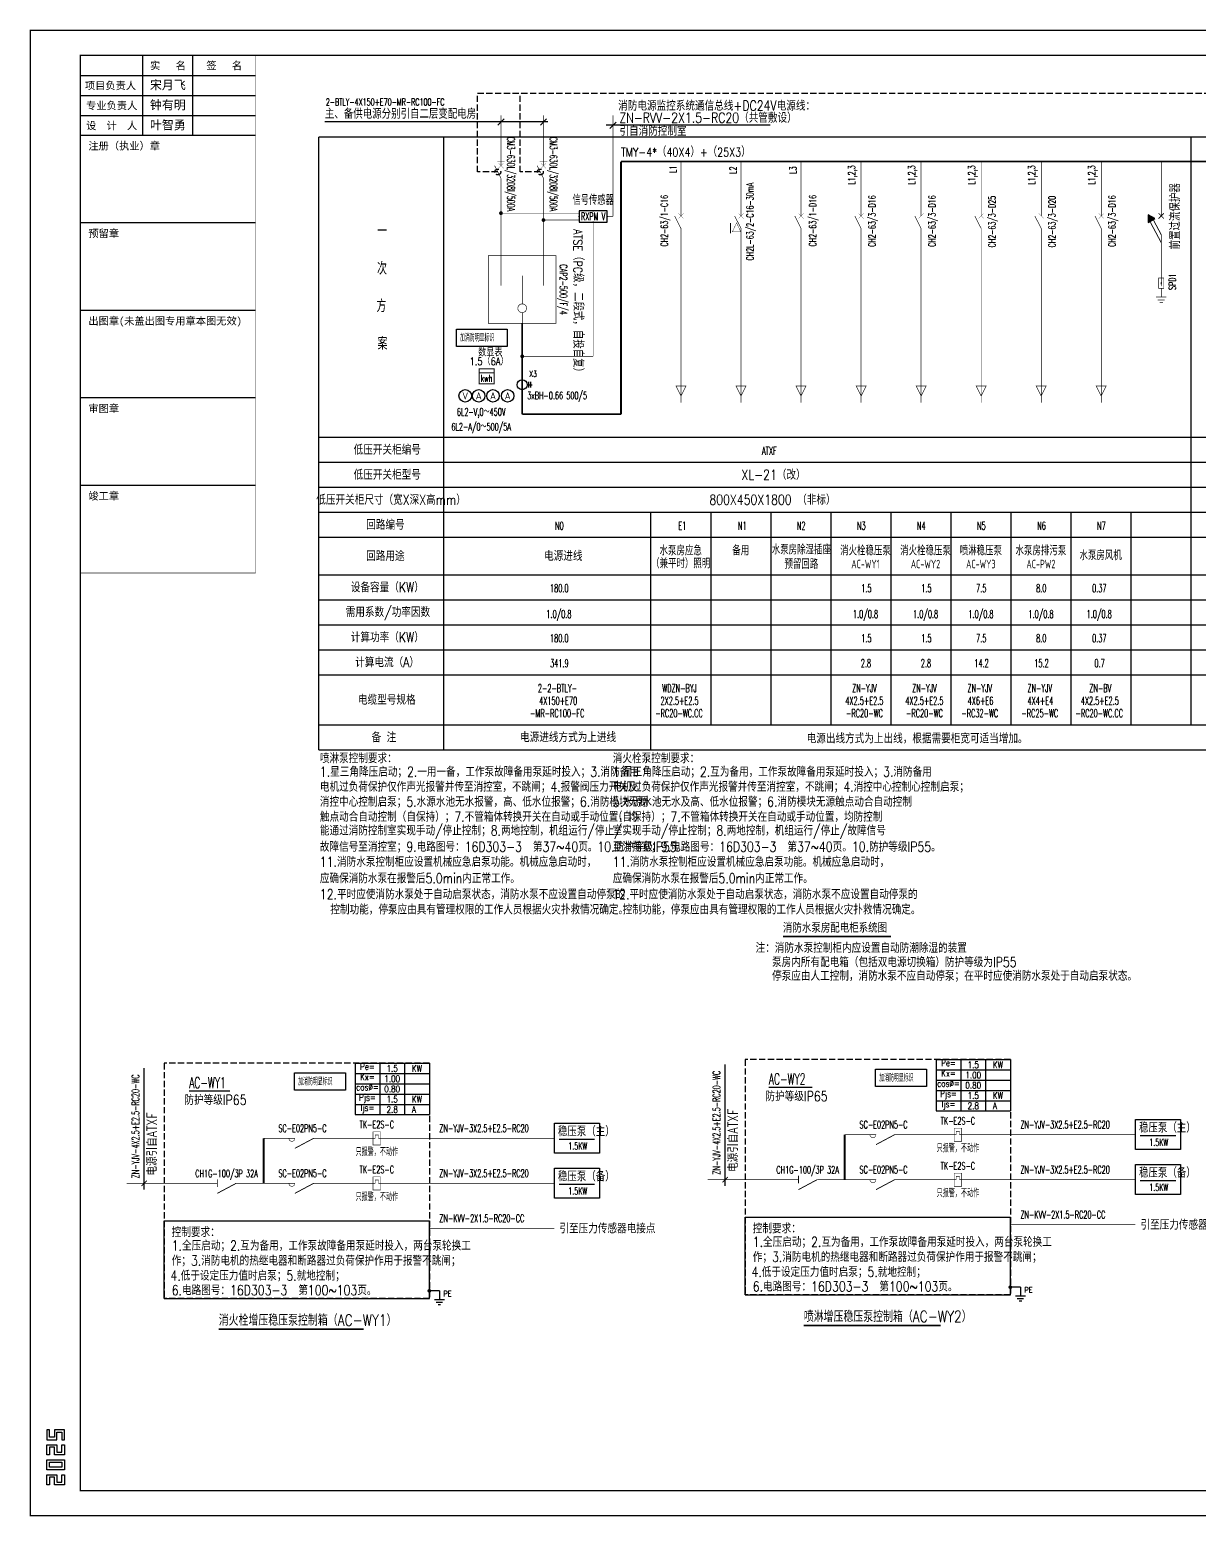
# Model space of a CAD drawing. Extents: x -1396510 to 1250330, y -1892470 to 1623980.
# Drawn here: x -555965 to -509211, y -1336955 to -1277505 of the extents above; entities that cross this region are included whole.
import ezdxf
from ezdxf.enums import TextEntityAlignment as Align

# ---------------------------------------------------------------- set-up
doc = ezdxf.new("R2010")
doc.units = 0
doc.header["$LTSCALE"] = 1000
doc.header["$MEASUREMENT"] = 0
doc.linetypes.add('CONTINOUS', pattern=[0])
doc.linetypes.add('DASH', pattern=[0.35, 0.25, -0.1])
doc.layers.get('Defpoints').update_dxf_attribs({"color": 210})
for name, color, linetype in [('0-cxFrame', 155, 'Continuous'), ('DIM1', 3, 'Continuous'), ('qianming', 155, 'Continuous'), ('TEL_SYMB', 3, 'Continuous'), ('TEL_TEXT', 7, 'Continuous'), ('电气', 7, 'Continuous'), ('电气系统图', 7, 'Continuous'), ('系统标准字体', 2, 'Continuous')]:
    doc.layers.add(name, color=color, linetype=linetype)
doc.layers.add('0-cxText', color=131, linetype='Continuous', lineweight=25)
doc.styles.add('-黑体', font='simhei.ttf', dxfattribs={"width": 0.8})
doc.styles.add('_TCH_LABEL', font='COMPLEX', dxfattribs={"bigfont": 'GBCBIG'})
doc.styles.add('_TEL_DIM', font='SIMPLEX', dxfattribs={"width": 0.8, "height": 3.5, "bigfont": 'HZTXT'})
doc.styles.add('cx_biaoti', font='')
doc.styles.add('cx_tuming', font='simhei.ttf')
doc.styles.add('cx_tuqian1', font='')
doc.styles.add('ROMANS', font='romans.shx')
doc.styles.add('SYS', font='txt', dxfattribs={"width": 0.7})
doc.styles.add('TS', font='tssdeng.shx', dxfattribs={"width": 0.9, "bigfont": 'tssdchn.shx'})
doc.styles.add('图框宋体', font='', dxfattribs={"width": 0.75})
doc.styles.add('系统-280', font='romanc.shx', dxfattribs={"width": 0.8, "height": 280, "bigfont": 'GBHZFS.shx'})
doc.styles.add('黑体', font='simhei.ttf', dxfattribs={"height": 12})
doc.styles.get('cx_biaoti').set_extended_font_data('SimSun')
doc.styles.get('cx_tuqian1').set_extended_font_data('SimSun')
doc.styles.get('图框宋体').set_extended_font_data('SimSun')

# ---------------------------------------------------------------- blocks, each defined once
blk = doc.blocks.new('A$C5A8929A8')
at = {"layer": '电气系统图', "color": 3, "const_width": 35}
for points in [[(0, 300), (650, 300)], [(1000, 450), (1000, 150), (400, 150), (400, 450), (1000, 450)], [(1000, 300), (1500, 300)], [(1500, 0), (1500, 600)], [(1664, 100), (1664, 500)], [(1828, 200), (1828, 400)]]:
    blk.add_lwpolyline(points, dxfattribs=at)
at = {"layer": '电气系统图', "color": 3}
for points in [[(650, 344), (650, 256), (913, 300), (650, 256)], [(650, 256), (913, 300), (650, 344), (650, 256)]]:
    blk.add_solid(points, dxfattribs=at)
blk = doc.blocks.new('A$C04AF44BA')
at = {"layer": '电气系统图'}
h = blk.add_hatch(color=256, dxfattribs=at)
h.dxf.hatch_style = 1
h.paths.add_polyline_path([(-44, -518), (256, -518), (106, -258)])
at = {"layer": '电气系统图', "const_width": 35}
for points in [[(-106, -106), (106, 106)], [(-106, 106), (106, -106)], [(750, 0), (144, -323)], [(1069, 0), (219, -453)]]:
    blk.add_lwpolyline(points, dxfattribs=at)
at = {"layer": '电气系统图'}
blk.add_lwpolyline([(-44, -518), (256, -518), (106, -258)], close=True, dxfattribs=at)
blk = doc.blocks.new('1107AA')
at = {"color": 3, "linetype": 'CONTINOUS'}
for points, const_width in [([(0, 0), (0, -3.75)], 0.3), ([(0, -10), (-3.16, -3.75)], 0.3), ([(1.25, -2.5), (-1.25, -5)], 0.1), ([(-1.25, -2.5), (1.25, -5)], 0.1), ([(0, -12.5), (0, -10)], 0.3)]:
    blk.add_lwpolyline(points, dxfattribs=dict(at, const_width=const_width))
at = {"color": 1, "linetype": 'CONTINOUS', "style": 'ROMANS', "width": 0.7, "flags": 8}
blk.add_attdef('QF10', (3.75, -7.5), '', height=2.5, dxfattribs=at)
blk = doc.blocks.new('0208D')
at = {"color": 3, "linetype": 'Continuous', "const_width": 0.3}
blk.add_lwpolyline([(0, -7.5), (0, 0)], dxfattribs=at)
blk.add_lwpolyline([(0, -7.5), (2.5, -2.5), (-2.5, -2.5)], close=True, dxfattribs=at)
blk = doc.blocks.new('A$C5D577B06')
at = {"layer": '电气系统图', "color": 3}
for p, q in [((1125, 450), (0, 450)), ((0, 450), (0, 0)), ((0, 0), (1125, 0)), ((1125, 0), (1125, 450))]:
    blk.add_line(p, q, dxfattribs=at)
for p in [(0, 225), (562, 450), (562, 0), (1125, 225)]:
    blk.add_point(p, dxfattribs=at)
at = {"layer": '电气系统图', "color": 3, "style": '_TEL_DIM'}
blk.add_attdef('RCD', text='', height=300, dxfattribs=at).set_placement((562, 225), align=Align.MIDDLE_CENTER)
at = {"layer": '电气系统图', "color": 3, "style": '_TEL_DIM', "flags": 1}
blk.add_attdef('A', text='', height=0.015, dxfattribs=at).set_placement((562, 0), align=Align.MIDDLE_CENTER)
blk = doc.blocks.new('S-370')
at = {"color": 3, "linetype": 'Continuous'}
blk.add_line((2.5, -6.25), (5, -6.25), dxfattribs=at)
at = {"color": 3, "linetype": 'Continuous', "const_width": 0.3}
blk.add_lwpolyline([(0, 0), (0, -12.5)], dxfattribs=at)
at = {"color": 3, "linetype": 'Continuous'}
blk.add_circle((0, -6.25), 2.5, dxfattribs=at)
at = {"layer": 'DIM1', "color": 4, "linetype": 'Continuous', "style": 'SYS', "width": 0.7, "flags": 1}
for tag in ['XYVALUE', 'VALUE']:
    blk.add_attdef(tag, text='', height=0.02, dxfattribs=at).set_placement((1.25, 3), align=Align.MIDDLE)
blk = doc.blocks.new('A$C332171F1')
at = {"layer": '电气系统图', "color": 3, "const_width": 35}
blk.add_lwpolyline([(17, 767), (767, 767), (767, 17), (17, 17)], close=True, dxfattribs=at)
blk.add_lwpolyline([(17, 567), (767, 567)], dxfattribs=at)
at = {"layer": '电气系统图', "color": 3, "style": '_TEL_DIM', "width": 0.6}
blk.add_text('kwh', height=350, dxfattribs=at).set_placement((392, 117), align=Align.CENTER)
blk = doc.blocks.new('$equip$00001169')
blk.add_circle((0, 0), 0.5)
at = {"style": '_TCH_LABEL', "flags": 8}
blk.add_attdef('$TEXT$', text='', height=0.36, dxfattribs=at).set_placement((0, 0), align=Align.MIDDLE_CENTER)
at = {"style": '_TCH_LABEL', "flags": 9}
blk.add_attdef('A', (0, 0), '', height=0.00002, dxfattribs=at)
blk = doc.blocks.new('A$C6D655153')
at = {"layer": '电气系统图'}
h = blk.add_hatch(color=3, dxfattribs=at)
edge = h.paths.add_edge_path()
edge.add_arc((50, 550), 50, 0, 360)
at = {"layer": '电气系统图', "color": 3}
for p, q in [((450, 550), (50, 550)), ((250, 200), (650, 200)), ((325, 100), (575, 100)), ((400, 0), (500, 0))]:
    blk.add_line(p, q, dxfattribs=at)
blk.add_lwpolyline([(450, 550), (450, 200)], dxfattribs=at)
blk.add_circle((50, 550), 50, dxfattribs=at)
at = {"layer": '电气系统图', "color": 3, "style": '_TEL_DIM', "width": 0.7}
blk.add_attdef('PE', text='', height=220, dxfattribs=at).set_placement((707, 441), align=Align.MIDDLE_CENTER)
blk = doc.blocks.new('*T291')
at = {"layer": '电气系统图', "color": 0, "linetype": 'ByBlock', "lineweight": -2, "transparency": 16777216}
for p, q in [((0, 0), (2970, 0)), ((0, 0), (0, -2053)), ((990, 0), (990, -2053)), ((1980, 0), (1980, -2053)), ((2970, 0), (2970, -2053)), ((0, -411), (2970, -411)), ((0, -821), (2970, -821)), ((0, -1232), (2970, -1232)), ((0, -1643), (2970, -1643)), ((0, -2053), (2970, -2053))]:
    blk.add_line(p, q, dxfattribs=at)
at = {"layer": '电气系统图', "color": 0, "linetype": 'DASH', "transparency": 16777216, "width": 990, "rotation": 0, "style": '_TEL_DIM'}
for s, insert, char_height, attachment_point in [('Pe=', (495, 0), 264, 2), ('Kx=', (495, -411), 264, 2), ('1.00', (1485, -616), 264, 5), ('1.5', (1485, -205), 264, 5), ('  KW', (1980, -205), 264, 4), ('cos%%C=', (495, -821), 264, 2), ('0.80', (1485, -1027), 264, 5), ('Pjs=', (495, -1232), 264, 2), ('{\\H0.8571x;Ijs=} ', (495, -1643), 308, 2), ('2.8', (1485, -1848), 264, 5), ('1.5', (1485, -1437), 264, 5), ('  A', (1980, -1848), 264, 4), ('  KW', (1980, -1437), 264, 4)]:
    blk.add_mtext(s, dxfattribs=dict(at, insert=insert, char_height=char_height, attachment_point=attachment_point))
blk = doc.blocks.new('*T502')
at = {"layer": '电气系统图', "color": 0, "linetype": 'ByBlock', "lineweight": -2, "transparency": 16777216}
for p, q in [((0, 0), (2970, 0)), ((0, 0), (0, -2053)), ((990, 0), (990, -2053)), ((1980, 0), (1980, -2053)), ((2970, 0), (2970, -2053)), ((0, -411), (2970, -411)), ((0, -821), (2970, -821)), ((0, -1232), (2970, -1232)), ((0, -1643), (2970, -1643)), ((0, -2053), (2970, -2053))]:
    blk.add_line(p, q, dxfattribs=at)
at = {"layer": '电气系统图', "color": 0, "linetype": 'DASH', "transparency": 16777216, "width": 990, "rotation": 0, "style": '_TEL_DIM'}
for s, insert, char_height, attachment_point in [('Pe=', (495, 0), 264, 2), ('Kx=', (495, -411), 264, 2), ('1.00', (1485, -616), 264, 5), ('1.5', (1485, -205), 264, 5), ('  KW', (1980, -205), 264, 4), ('cos%%C=', (495, -821), 264, 2), ('0.80', (1485, -1027), 264, 5), ('Pjs=', (495, -1232), 264, 2), ('{\\H0.8571x;Ijs=} ', (495, -1643), 308, 2), ('2.8', (1485, -1848), 264, 5), ('1.5', (1485, -1437), 264, 5), ('  A', (1980, -1848), 264, 4), ('  KW', (1980, -1437), 264, 4)]:
    blk.add_mtext(s, dxfattribs=dict(at, insert=insert, char_height=char_height, attachment_point=attachment_point))
blk = doc.blocks.new('zjcx_lan_xinxi(Dragon)')
for p, q in [((7000, -3200), (0, -3200)), ((7000, -6700), (0, -6700)), ((7000, -10200), (0, -10200)), ((7000, -13700), (0, -13700)), ((7000, -17200), (0, -17200))]:
    blk.add_line(p, q)
at = {"const_width": 25}
blk.add_lwpolyline([(0, -20700), (7000, -20700), (7000, 0), (0, 0)], close=True, dxfattribs=at)
for points in [[(2500, -3200), (2500, 0)], [(4500, -3200), (4500, 0)], [(0, -800), (7000, -800)], [(0, -1600), (7000, -1600)], [(0, -2400), (7000, -2400)]]:
    blk.add_lwpolyline(points)
for points in [[(7000, -3200), (7000, 0)], [(0, -3200), (7000, -3200)], [(0, -20700), (7000, -20700), (7000, -3200)], [(0, -20700), (7000, -20700)]]:
    blk.add_lwpolyline(points, dxfattribs=at)
at = {"style": '图框宋体'}
for s, p in [('实   名', (3500, -400)), ('签   名', (5750, -400)), ('项目负责人', (1204, -1200)), ('专业负责人', (1250, -2000)), ('设  计  人', (1250, -2800))]:
    blk.add_text(s, height=300, dxfattribs=at).set_placement(p, align=Align.MIDDLE)
for s, p in [('注册（执业）章', (318, -3771)), ('预留章', (318, -7271)), ('出图章(未盖出图专用章本图无效)', (318, -10771)), ('审图章', (318, -14271)), ('竣工章', (318, -17771))]:
    blk.add_text(s, height=300, dxfattribs=at).set_placement(p)
blk = doc.blocks.new('T-信息(Dragon)')
at = {"layer": '0-cxFrame'}
blk.add_blockref('zjcx_lan_xinxi(Dragon)', (0, 0), dxfattribs=at)
at = {"layer": 'qianming', "color": 3, "style": 'cx_biaoti'}
for s, p in [('宋月飞', (3497, -1185)), ('钟有明', (3497, -1985)), ('叶智勇', (3497, -2785))]:
    blk.add_text(s, height=350, dxfattribs=at).set_placement(p, align=Align.MIDDLE_CENTER)
blk = doc.blocks.new('TK22.A1+1 L(Dragon)')
at = {"layer": '0-cxFrame', "color": 7, "const_width": 0.5}
blk.add_lwpolyline([(0, 0), (-1051, 0), (-1051, 594), (0, 594)], close=True, dxfattribs=at)
at = {"layer": '0-cxFrame', "const_width": 0.5}
blk.add_lwpolyline([(-80, 10), (-1031, 10), (-1031, 584), (-80, 584)], close=True, dxfattribs=at)
at = {"layer": 'Defpoints', "color": 2}
for points in [[(-1043.37, 34.37), (-1044.37, 34.37), (-1044.37, 30.37), (-1040.37, 30.37), (-1040.37, 33.37), (-1038.37, 33.37), (-1038.37, 30.37), (-1037.37, 30.37), (-1037.37, 34.37), (-1041.37, 34.37), (-1041.37, 31.37), (-1043.37, 31.37), (-1043.37, 34.37)], [(-1043.37, 24.37), (-1044.37, 24.37), (-1044.37, 28.37), (-1040.37, 28.37), (-1040.37, 25.37), (-1038.37, 25.37), (-1038.37, 28.37), (-1037.37, 28.37), (-1037.37, 24.37), (-1041.37, 24.37), (-1041.37, 27.37), (-1043.37, 27.37), (-1043.37, 24.37)], [(-1043.37, 12.37), (-1044.37, 12.37), (-1044.37, 16.37), (-1040.37, 16.37), (-1040.37, 13.37), (-1038.37, 13.37), (-1038.37, 16.37), (-1037.37, 16.37), (-1037.37, 12.37), (-1041.37, 12.37), (-1041.37, 15.37), (-1043.37, 15.37), (-1043.37, 12.37)]]:
    blk.add_lwpolyline(points, dxfattribs=at)
for points in [[(-1044.37, 18.37), (-1044.37, 22.37), (-1037.37, 22.37), (-1037.37, 18.37)], [(-1043.37, 19.37), (-1043.37, 21.37), (-1038.37, 21.37), (-1038.37, 19.37)]]:
    blk.add_lwpolyline(points, close=True, dxfattribs=at)
at = {"layer": '0-cxFrame', "xscale": 0.01, "yscale": 0.01, "zscale": 0.01}
blk.add_blockref('T-信息(Dragon)', (-1031, 584), dxfattribs=at)
at = {"style": '黑体', "flags": 4}
blk.add_attdef('图幅', text='', height=3.3, dxfattribs=at).set_placement((-40, 3), align=Align.RIGHT)
at = {"layer": '0-cxText', "flags": 4}
for tag, height, style, p in [('建设单位', 3.5, 'cx_tuming', (-45, 240)), ('项目名称', 3.5, 'cx_tuming', (-45, 210)), ('子项名称', 3.5, 'cx_tuming', (-45, 180)), ('工程编号', 3.3, 'cx_tuqian1', (-35, 165)), ('图名1', 3.5, 'cx_tuming', (-45, 87)), ('图名2', 3.5, 'cx_tuming', (-45, 79)), ('图名3', 3.5, 'cx_tuming', (-45, 71)), ('出图日期', 3.3, 'cx_tuqian1', (-39, 60)), ('专业', 3.3, 'cx_tuqian1', (-55, 52)), ('图号', 3.3, 'cx_tuqian1', (-55, 44)), ('版次', 3.3, 'cx_tuqian1', (-20, 44))]:
    blk.add_attdef(tag, text='', height=height, dxfattribs=dict(at, style=style)).set_placement(p, align=Align.MIDDLE)
at = {"layer": 'Defpoints', "color": 6, "flags": 4}
for tag, height, style, p in [('tufu', 3.3, '黑体', (-12, 12)), ('dwfname', 4, 'cx_tuqian1', (-80, 3))]:
    blk.add_attdef(tag, text='', height=height, dxfattribs=dict(at, style=style)).set_placement(p, align=Align.RIGHT)

msp = doc.modelspace()

# ---------------------------------------------------------------- linework, layer by layer
msp.add_lwpolyline([(-538909.1, -1289473.9), (-536872.5, -1289473.9), (-536872.5, -1290171.8), (-538909.1, -1290171.8)], close=True)
at = {"elevation": 583.6}
for points in [[(-522148.5, -1319073.8), (-520111.9, -1319073.8), (-520111.9, -1319771.8), (-522148.5, -1319771.8)], [(-545377.6, -1319221), (-543341.1, -1319221), (-543341.1, -1319919), (-545377.6, -1319919)]]:
    msp.add_lwpolyline(points, close=True, dxfattribs=at)
at = {"layer": 'TEL_SYMB'}
for points, const_width in [([(-525854.4, -1313772.4), (-521538.6, -1313772.4)], 70), ([(-526422.6, -1319797.8), (-524677.3, -1319797.8)], 52.5), ([(-549594, -1319945), (-547964.3, -1319945)], 52.5), ([(-525020.6, -1329327.2), (-519545.9, -1329327.2)], 70), ([(-548409.2, -1329474.4), (-542615.6, -1329474.4)], 70)]:
    msp.add_lwpolyline(points, dxfattribs=dict(at, const_width=const_width))
at = {"layer": 'TEL_TEXT', "linetype": 'DASH'}
for p, q in [((-538064.4, -1280036.2), (-472998.1, -1280036.2)), ((-538064.4, -1283194), (-538064.4, -1280036.2)), ((-536364.4, -1283194), (-536364.4, -1280036.2)), ((-537254.4, -1283194), (-538064.4, -1283194)), ((-535554.4, -1283194), (-536364.4, -1283194))]:
    msp.add_line(p, q, dxfattribs=at)
at = {"layer": 'TEL_TEXT'}
for points in [[(-534990, -1321240), (-533190, -1321240), (-533190, -1322440), (-534990, -1322440)], [(-511760.8, -1321092.8), (-509960.8, -1321092.8), (-509960.8, -1322292.8), (-511760.8, -1322292.8)], [(-534990, -1323040), (-533190, -1323040), (-533190, -1324240), (-534990, -1324240)], [(-511760.8, -1322892.8), (-509960.8, -1322892.8), (-509960.8, -1324092.8), (-511760.8, -1324092.8)]]:
    msp.add_lwpolyline(points, close=True, dxfattribs=at)
at = {"layer": 'TEL_TEXT', "linetype": 'DASH'}
for centre in [(-537254.4, -1283194), (-535554.4, -1283194)]:
    msp.add_circle(centre, 117.7, dxfattribs=at)
at = {"layer": '电气', "linetype": 'ByBlock', "const_width": 75}
for points in [[(-537165.5, -1284840, 1), (-537090.5, -1284840, 1)], [(-535465.5, -1285118.1, 1), (-535390.5, -1285118.1, 1)], [(-536315.5, -1290566.4, 1), (-536240.5, -1290566.4, 1)]]:
    msp.add_lwpolyline(points, format="xyb", close=True, dxfattribs=at)
at = {"layer": '电气系统图', "color": 3}
for p, q in [((-537004.3, -1281071.1), (-537251.7, -1281318.6)), ((-535304.3, -1281071.1), (-535551.7, -1281318.6)), ((-535256.3, -1281194.8), (-544162.1, -1281194.8)), ((-526365.4, -1281326.3), (-532916.4, -1281326.3)), ((-532525.1, -1281202.5), (-532772.6, -1281450)), ((-463630.1, -1281800), (-544411.6, -1281800)), ((-544411.5, -1306300), (-544411.6, -1281800)), ((-539411.5, -1306300), (-539411.6, -1281800)), ((-509530, -1305300.1), (-509530.1, -1281800)), ((-536014.2, -1291811.3), (-536014.2, -1291592.6)), ((-535934.2, -1291811.3), (-535934.2, -1291592.6)), ((-544411.6, -1293800), (-463630, -1293800)), ((-544411.6, -1294800), (-463630, -1294800)), ((-544411.6, -1295800), (-463630, -1295800)), ((-544411.6, -1296800), (-463630, -1296800)), ((-531130, -1306300), (-531130, -1296800)), ((-528730, -1305300.1), (-528730, -1296800.1)), ((-526330, -1305300.1), (-526330, -1296800.1)), ((-523930, -1305300.1), (-523930, -1296800.1)), ((-521530, -1305300.1), (-521530, -1296800.1)), ((-519130, -1305300.1), (-519130, -1296800.1)), ((-516730, -1305300.1), (-516730, -1296800.1)), ((-514330, -1305300), (-514330, -1296800)), ((-511930, -1305300), (-511930, -1296800)), ((-544411.6, -1297800), (-463630, -1297800)), ((-544411.6, -1299300), (-509530, -1299300)), ((-509530, -1299300.1), (-499530, -1299300.1)), ((-544411.6, -1300300), (-509530, -1300300)), ((-509530, -1300300.1), (-499530, -1300300.1)), ((-544411.6, -1301300), (-509530, -1301300)), ((-509530, -1301300.1), (-499530, -1301300.1)), ((-544411.6, -1302300), (-509530, -1302300)), ((-509530, -1302300.1), (-499530, -1302300.1)), ((-544411.6, -1303300), (-509530, -1303300)), ((-509530, -1303300.1), (-499530, -1303300.1)), ((-544411.6, -1305300), (-463630, -1305300)), ((-544411.6, -1306300), (-463630, -1306300))]:
    msp.add_line(p, q, dxfattribs=at)
at = {"layer": '电气系统图'}
for p, q in [((-551390, -1323890), (-551390, -1319039)), ((-528160.8, -1323742.8), (-528160.8, -1318891.8)), ((-534798.3, -1321870), (-533381.7, -1321870)), ((-511569.1, -1321722.8), (-510152.5, -1321722.8)), ((-534798.3, -1323670), (-533381.7, -1323670)), ((-511569.1, -1323522.8), (-510152.5, -1323522.8))]:
    msp.add_line(p, q, dxfattribs=at)
at = {"layer": '电气系统图', "color": 1, "linetype": 'DASH'}
for p, q in [((-539990, -1318840), (-550590, -1318840)), ((-550590, -1318840), (-550590, -1328240)), ((-539990, -1318840), (-539990, -1328240)), ((-516760.8, -1318692.8), (-527360.8, -1318692.8)), ((-527360.8, -1318692.8), (-527360.8, -1328092.8)), ((-516760.8, -1318692.8), (-516760.8, -1328092.8)), ((-516760.8, -1328092.8), (-527360.8, -1328092.8)), ((-539990, -1328240), (-550590, -1328240))]:
    msp.add_line(p, q, dxfattribs=at)
at = {"layer": '电气系统图', "color": 6}
for p, q in [((-527360.8, -1324995.4), (-516760.8, -1324995.4)), ((-527360.8, -1328092.8), (-527360.8, -1324995.4)), ((-516760.8, -1328092.8), (-516760.8, -1324995.4)), ((-550590, -1325142.6), (-539990, -1325142.6)), ((-550590, -1328240), (-550590, -1325142.6)), ((-539990, -1328240), (-539990, -1325142.6)), ((-527360.8, -1328092.8), (-516760.8, -1328092.8)), ((-550590, -1328240), (-539990, -1328240))]:
    msp.add_line(p, q, dxfattribs=at)
at = {"layer": '电气系统图', "color": 3}
for points, const_width in [([(-537128, -1280935.1), (-537128, -1282894)], 24), ([(-535428, -1280935.1), (-535428, -1282894)], 24), ([(-537278, -1282760.6), (-536978, -1282760.6)], 24), ([(-535578, -1282760.6), (-535278, -1282760.6)], 24), ([(-532330, -1282777.9), (-463630.1, -1282777.9)], 70), ([(-532330, -1292881.4), (-532330, -1282777.9)], 70), ([(-529930, -1284653.3), (-529930, -1282777.9)], 24), ([(-527530, -1284653.3), (-527530, -1282777.9)], 24), ([(-525130, -1284653.3), (-525130, -1282777.9)], 24), ([(-522730, -1284653.3), (-522730, -1282777.9)], 24), ([(-520330, -1284653.3), (-520330, -1282777.8)], 24), ([(-517930, -1284653.3), (-517930, -1282777.8)], 24), ([(-515530, -1284653.3), (-515530, -1282777.8)], 24), ([(-513130, -1284653.2), (-513130, -1282777.8)], 24), ([(-510730, -1284953.3), (-510730, -1282777.9)], 24), ([(-537128, -1283644), (-537128, -1287744)], 24), ([(-535428, -1283644), (-535428, -1287744)], 24), ([(-529930, -1285653.3), (-529930, -1292421.8)], 24), ([(-527530, -1285653.3), (-527530, -1292421.8)], 24), ([(-525130, -1285653.3), (-525130, -1292421.8)], 24), ([(-522730, -1285653.3), (-522730, -1292421.8)], 24), ([(-520330, -1285653.3), (-520330, -1292421.8)], 24), ([(-517930, -1285653.3), (-517930, -1292421.8)], 24), ([(-515530, -1285653.3), (-515530, -1292421.8)], 24), ([(-513130, -1285653.2), (-513130, -1292421.7)], 24), ([(-510730, -1287160.4), (-510730, -1285703.3)], 24), ([(-534928, -1286544), (-534928, -1289244), (-537628, -1289244), (-537628, -1286544), (-534928, -1286544)], 24), ([(-536278, -1288469), (-536278, -1287344)], 24), ([(-536278, -1289244), (-536278, -1288819)], 24), ([(-536278, -1289244), (-536278, -1292881.4)], 70), ([(-536278, -1292215.2), (-536278, -1291521.6)], 24), ([(-536278, -1292881.4), (-532330, -1292881.4)], 70)]:
    msp.add_lwpolyline(points, dxfattribs=dict(at, const_width=const_width))
at = {"layer": '电气系统图', "color": 3, "linetype": 'DASH', "const_width": 24}
for points in [[(-532648.8, -1284970.3), (-532648.8, -1280935.1)], [(-534004.1, -1284840), (-537128, -1284840)], [(-534004.1, -1285118.1), (-535428, -1285118.1)], [(-533441.6, -1285195.3), (-533441.6, -1290566.3)], [(-532879.1, -1284970.3), (-532648.8, -1284970.3)], [(-533441.6, -1290566.3), (-536278, -1290566.3)]]:
    msp.add_lwpolyline(points, dxfattribs=at)
at = {"layer": '电气系统图', "color": 3, "const_width": 24}
msp.add_lwpolyline([(-536278, -1288469, 1), (-536278, -1288819, 1), (-536278, -1288469, 1)], format="xyb", dxfattribs=at)
at = {"layer": '电气系统图'}
for points, const_width in [([(-541940, -1321580), (-541940, -1322110), (-542240, -1322110), (-542240, -1321580), (-541940, -1321580)], 20), ([(-518710.8, -1321432.8), (-518710.8, -1321962.8), (-519010.8, -1321962.8), (-519010.8, -1321432.8), (-518710.8, -1321432.8)], 20), ([(-518710.8, -1321692.8), (-518795.2, -1321692.8), (-518795.2, -1321561.6), (-518926.4, -1321561.6), (-518926.4, -1321692.8), (-519010.8, -1321692.8)], 20), ([(-546615, -1323640), (-546615, -1321840)], 70), ([(-546615, -1321840), (-545365, -1321840)], 35), ([(-544615, -1321840), (-545365, -1322240)], 35), ([(-544615, -1321840), (-542240, -1321840)], 35), ([(-541940, -1321840), (-542024.4, -1321840), (-542024.4, -1321708.8), (-542155.6, -1321708.8), (-542155.6, -1321840), (-542240, -1321840)], 20), ([(-541940, -1321840), (-534990, -1321840)], 35), ([(-523385.8, -1323492.8), (-523385.8, -1321692.8)], 70), ([(-523385.8, -1321692.8), (-522135.8, -1321692.8)], 35), ([(-521385.8, -1321692.8), (-522135.8, -1322092.8)], 35), ([(-521385.8, -1321692.8), (-519010.8, -1321692.8)], 35), ([(-518710.8, -1321692.8), (-511760.8, -1321692.8)], 35), ([(-525235.8, -1323637.4), (-525235.8, -1323337.4)], 35), ([(-518710.8, -1323232.8), (-518710.8, -1323762.8), (-519010.8, -1323762.8), (-519010.8, -1323232.8), (-518710.8, -1323232.8)], 20), ([(-518710.8, -1323492.8), (-518795.2, -1323492.8), (-518795.2, -1323361.6), (-518926.4, -1323361.6), (-518926.4, -1323492.8), (-519010.8, -1323492.8)], 20), ([(-552090, -1323640), (-548465, -1323640)], 35), ([(-551496.1, -1323746.1), (-551283.9, -1323533.9)], 35), ([(-551496.1, -1323746.1), (-551283.9, -1323533.9)], 35), ([(-548465, -1323784.6), (-548465, -1323484.6)], 35), ([(-547715, -1323640), (-548465, -1324040)], 35), ([(-547715, -1323640), (-546615, -1323640)], 35), ([(-546615, -1323640), (-545365, -1323640)], 35), ([(-544615, -1323640), (-545365, -1324040)], 35), ([(-544615, -1323640), (-542240, -1323640)], 35), ([(-541940, -1323380), (-541940, -1323910), (-542240, -1323910), (-542240, -1323380), (-541940, -1323380)], 20), ([(-541940, -1323640), (-542024.4, -1323640), (-542024.4, -1323508.8), (-542155.6, -1323508.8), (-542155.6, -1323640), (-542240, -1323640)], 20), ([(-541940, -1323640), (-534990, -1323640)], 35), ([(-528860.8, -1323492.8), (-525235.8, -1323492.8)], 35), ([(-528266.9, -1323598.9), (-528054.7, -1323386.7)], 35), ([(-528266.9, -1323598.9), (-528054.7, -1323386.7)], 35), ([(-524485.8, -1323492.8), (-525235.8, -1323892.8)], 35), ([(-524485.8, -1323492.8), (-523385.8, -1323492.8)], 35), ([(-523385.8, -1323492.8), (-522135.8, -1323492.8)], 35), ([(-521385.8, -1323492.8), (-522135.8, -1323892.8)], 35), ([(-521385.8, -1323492.8), (-519010.8, -1323492.8)], 35), ([(-518710.8, -1323492.8), (-511760.8, -1323492.8)], 35), ([(-539990, -1325440), (-534990, -1325440)], 35), ([(-516760.8, -1325292.8), (-511760.8, -1325292.8)], 35)]:
    msp.add_lwpolyline(points, dxfattribs=dict(at, const_width=const_width))
at = {"layer": '电气系统图', "const_width": 20}
for points in [[(-545605, -1321840, 1), (-545365, -1321840)], [(-522375.8, -1321692.8, 1), (-522135.8, -1321692.8)], [(-545605, -1323640, 1), (-545365, -1323640)], [(-522375.8, -1323492.8, 1), (-522135.8, -1323492.8)]]:
    msp.add_lwpolyline(points, format="xyb", dxfattribs=at)

# ---------------------------------------------------------------- block references
for name, p in [('*T291', (-542960, -1318840)), ('*T502', (-519730.8, -1318692.8))]:
    msp.add_blockref(name, p)
at = {"layer": '0-cxFrame', "xscale": 100, "yscale": 100, "zscale": 100}
msp.add_blockref('TK22.A1+1 L(Dragon)', (-450840, -1336930), dxfattribs=at)
at = {"layer": '电气系统图', "color": 3}
for name, p, xscale, yscale, zscale in [('1107AA', (-537128, -1282644), 80, 80, 80), ('1107AA', (-535428, -1282644), 80, 80, 80), ('1107AA', (-529930, -1284653.3), 80, 80, 80), ('1107AA', (-527530, -1284653.3), 80, 80, 80), ('1107AA', (-525130, -1284653.3), 80, 80, 80), ('1107AA', (-522730, -1284653.3), 80, 80, 80), ('1107AA', (-520330, -1284653.3), 80, 80, 80), ('1107AA', (-517930, -1284653.3), 80, 80, 80), ('1107AA', (-515530, -1284653.3), 80, 80, 80), ('1107AA', (-513130, -1284653.2), 80, 80, 80), ('A$C332171F1', (-538012.5, -1291680.6), 0.7999999970197678, 0.7999999970197678, 0.7999999970197678), ('S-370', (-536278, -1291202), 80, 80, 80), ('0208D', (-529930, -1291553.3), 80, 80, 80), ('0208D', (-527530, -1291553.3), 80, 80, 80), ('0208D', (-525130, -1291553.3), 80, 80, 80), ('0208D', (-522730, -1291553.3), 80, 80, 80), ('0208D', (-520330, -1291553.3), 80, 80, 80), ('0208D', (-517930, -1291553.3), 80, 80, 80), ('0208D', (-515530, -1291553.3), 80, 80, 80), ('0208D', (-513130, -1291553.2), 80, 80, 80)]:
    msp.add_blockref(name, p, dxfattribs=dict(at, xscale=xscale, yscale=yscale, zscale=zscale))
at = {"layer": '电气系统图'}
ref = msp.add_blockref('A$C5D577B06', (-534004.1, -1285195.3), dxfattribs=at)
ref.add_attrib('RCD', 'RXPM V', dxfattribs={"color": 3, "height": 300, "style": '_TEL_DIM', "width": 0.6}).set_placement((-533441.6, -1284970.3), align=Align.MIDDLE_CENTER)
at = {"layer": '电气系统图', "rotation": 270}
msp.add_blockref('A$C04AF44BA', (-510730, -1284953.3), dxfattribs=at)
at = {"layer": '电气系统图', "xscale": 0.6899999999441206, "yscale": 0.6899999999441206, "zscale": 0.6899999999441206, "rotation": 270}
msp.add_blockref('A$C5A8929A8', (-510937, -1287160.4), dxfattribs=at)
at = {"layer": '电气系统图', "color": 3}
ref = msp.add_blockref('$equip$00001169', (-538555.2, -1292147.3), dxfattribs=dict(at, xscale=500, yscale=500, zscale=500))
ref.add_attrib('$TEXT$', 'V', dxfattribs={"color": 0, "height": 280, "style": 'TS', "flags": 8}).set_placement((-538555.2, -1292147.3), align=Align.MIDDLE_CENTER)
ref = msp.add_blockref('$equip$00001169', (-538016.2, -1292147.3), dxfattribs=dict(at, xscale=500, yscale=500, zscale=500))
ref.add_attrib('$TEXT$', 'A', dxfattribs={"color": 0, "height": 280, "style": 'TS', "flags": 8}).set_placement((-538016.2, -1292147.3), align=Align.MIDDLE_CENTER)
ref = msp.add_blockref('$equip$00001169', (-537445.7, -1292147.3), dxfattribs=dict(at, xscale=500, yscale=500, zscale=500))
ref.add_attrib('$TEXT$', 'A', dxfattribs={"color": 0, "height": 280, "style": 'TS', "flags": 8}).set_placement((-537445.7, -1292147.3), align=Align.MIDDLE_CENTER)
ref = msp.add_blockref('$equip$00001169', (-536860.2, -1292147.3), dxfattribs=dict(at, xscale=500, yscale=500, zscale=500))
ref.add_attrib('$TEXT$', 'A', dxfattribs={"color": 0, "height": 280, "style": 'TS', "flags": 8}).set_placement((-536860.2, -1292147.3), align=Align.MIDDLE_CENTER)
at = {"layer": '电气系统图'}
ref = msp.add_blockref('A$C6D655153', (-540040, -1328490), dxfattribs=at)
ref.add_attrib('PE', 'PE', dxfattribs={"color": 3, "height": 220, "style": '_TEL_DIM', "width": 0.7}).set_placement((-539265.3, -1328049.5), align=Align.MIDDLE_CENTER)
ref = msp.add_blockref('A$C6D655153', (-516810.8, -1328342.8), dxfattribs=at)
ref.add_attrib('PE', 'PE', dxfattribs={"color": 3, "height": 220, "style": '_TEL_DIM', "width": 0.7}).set_placement((-516036.1, -1327902.3), align=Align.MIDDLE_CENTER)

# ---------------------------------------------------------------- texts
at = {"layer": 'TEL_SYMB', "color": 7}
for s, height, style, width, p in [('消防水泵房配电柜系统图', 337.975, '-黑体', 0.8, (-525854.4, -1313577.3)), ('AC-WY1', 450, '_TEL_DIM', 0.6, (-549594, -1319840)), ('AC-WY2', 450, '_TEL_DIM', 0.6, (-526422.6, -1319692.8)), ('喷淋增压稳压泵控制箱（AC-WY2）', 450, '_TEL_DIM', 0.8, (-525020.6, -1329187.2)), ('消火栓增压稳压泵控制箱（AC-WY1）', 450, '_TEL_DIM', 0.8, (-548409.2, -1329334.4))]:
    msp.add_text(s, height=height, dxfattribs=dict(at, style=style, width=width)).set_placement(p)
at = {"layer": '电气系统图', "color": 3, "style": '_TEL_DIM'}
for s, height, width, p in [('2-BTLY-4X150+E70-MR-RC100-FC', 280, 0.6, (-544128.7, -1280534.4)), ('消防电源监控系统通信总线+DC24V电源线：', 400, 0.8, (-532442, -1280741.3)), ('主、备供电源分别引自二层变配电房', 350, 0.8, (-544166.2, -1281059)), ('ZN-RVV-2X1.5-RC20（共管敷设）', 400, 0.8, (-532392.7, -1281221.8)), ('引自消防控制室', 400, 0.8, (-532392.7, -1281748.6)), ('TMY-4*（40X4）+（25X3）', 350, 0.8, (-532330, -1282577.9)), ('I△', 400, 0.8, (-528010.7, -1285641.7)), ('一', 500, 0.8, (-542080, -1285800)), ('次', 500, 0.8, (-542083.2, -1287300)), ('方', 500, 0.8, (-542105.2, -1288800)), ('案', 500, 0.8, (-542062.7, -1290300)), ('1.5（6A）', 300, 0.8, (-538378.1, -1290916.6)), ('数显表', 300, 0.8, (-538039.6, -1290566.6)), ('X3', 240, 0.6, (-535994.6, -1291389.8)), ('低压开关柜编号', 400, 0.8, (-543016.4, -1294500)), ('ATXF', 320, 0.6, (-526696.1, -1294500)), ('低压开关柜型号', 400, 0.8, (-543016.4, -1295500)), ('XL-21（改）', 400, 0.8, (-527512.2, -1295500)), ('低压开关柜尺寸（宽X深X高mm）', 400, 0.8, (-544509, -1296500)), ('800X450X1800 （非标）', 400, 0.8, (-528796.7, -1296500)), ('回路编号', 400, 0.8, (-542511.2, -1297500)), ('N0', 320, 0.6, (-534965.1, -1297500)), ('E1', 320, 0.6, (-530039.7, -1297500.1)), ('N1', 320, 0.6, (-527653.4, -1297500.1)), ('N2', 320, 0.6, (-525294.5, -1297500.1)), ('N3', 320, 0.6, (-522894.5, -1297500.1)), ('N4', 320, 0.6, (-520499.1, -1297500.1)), ('N5', 320, 0.6, (-518094.5, -1297500)), ('N6', 320, 0.6, (-515690, -1297500)), ('N7', 320, 0.6, (-513294.5, -1297500)), ('回路用途', 400, 0.8, (-542515, -1298750)), ('电源进线', 400, 0.8, (-535402.7, -1298746.9)), ('设备容量（KW）', 400, 0.8, (-543130, -1300000)), ('180.0', 320, 0.6, (-535166.2, -1300000)), ('1.5', 320, 0.6, (-522724.9, -1300000.1)), ('1.5', 320, 0.6, (-520324.9, -1300000.1)), ('7.5', 320, 0.6, (-518131.1, -1300000.2)), ('8.0', 320, 0.6, (-515731.1, -1300000.2)), ('0.37', 320, 0.6, (-513493.7, -1300000.1)), ('需用系数/功率因数', 400, 0.8, (-543332.7, -1300990.5)), ('1.0/0.8', 320, 0.6, (-535312.5, -1301032.4)), ('1.0/0.8', 320, 0.6, (-523054.1, -1301032.5)), ('1.0/0.8', 320, 0.6, (-520654.1, -1301032.5)), ('1.0/0.8', 320, 0.6, (-518442, -1301032.5)), ('1.0/0.8', 320, 0.6, (-516042, -1301032.6)), ('1.0/0.8', 320, 0.6, (-513713.1, -1301032.5)), ('计算功率（KW）', 400, 0.8, (-543130, -1302000)), ('180.0', 320, 0.6, (-535166.2, -1302000)), ('1.5', 320, 0.6, (-522724.9, -1302000.1)), ('1.5', 320, 0.6, (-520324.9, -1302000.1)), ('7.5', 320, 0.6, (-518131.1, -1302000.2)), ('8.0', 320, 0.6, (-515731.1, -1302000.2)), ('0.37', 320, 0.6, (-513493.7, -1302000.1)), ('计算电流（A）', 400, 0.8, (-542954.7, -1303000)), ('341.9', 320, 0.6, (-535161.6, -1303000)), ('2.8', 320, 0.6, (-522743.2, -1303000.1)), ('2.8', 320, 0.6, (-520343.2, -1303000.1)), ('14.2', 320, 0.6, (-518204.3, -1303000.2)), ('15.2', 320, 0.6, (-515804.3, -1303000.2)), ('0.7', 320, 0.6, (-513402.3, -1303000.1)), ('2-2-BTLY-', 320, 0.6, (-535650.8, -1304000)), ('WDZN-BYJ', 320, 0.6, (-530679.7, -1304000.1)), ('ZN-YJV', 320, 0.6, (-523090.7, -1304000.1)), ('ZN-YJV', 320, 0.6, (-520690.7, -1304000.1)), ('ZN-YJV', 320, 0.6, (-518478.6, -1304000.2)), ('ZN-YJV', 320, 0.6, (-516078.6, -1304000.2)), ('ZN-BV', 320, 0.6, (-513610, -1304000.1)), ('电缆型号规格', 400, 0.8, (-542842.6, -1304500)), ('4X150+E70', 320, 0.6, (-535600.5, -1304500)), ('2X2.5+E2.5', 320, 0.6, (-530748.3, -1304500.1)), ('4X2.5+E2.5', 320, 0.6, (-523360.4, -1304500.1)), ('4X2.5+E2.5', 320, 0.6, (-520960.4, -1304500.1)), ('4X6+E6', 320, 0.6, (-518469.4, -1304500.2)), ('4X4+E4', 320, 0.6, (-516078.6, -1304500.2)), ('4X2.5+E2.5', 320, 0.6, (-513948.3, -1304500.1)), ('-MR-RC100-FC', 320, 0.6, (-535961.7, -1305000)), ('-RC20-WC.CC', 320, 0.6, (-530958.6, -1305000.1)), ('-RC20-WC', 320, 0.6, (-523332.9, -1305000.1)), ('-RC20-WC', 320, 0.6, (-520932.9, -1305000.1)), ('-RC32-WC', 320, 0.6, (-518720.8, -1305000.2)), ('-RC25-WC', 320, 0.6, (-516320.8, -1305000.2)), ('-RC20-WC.CC', 320, 0.6, (-514158.6, -1305000.1)), ('备 注', 400, 0.8, (-542300.8, -1306000)), ('电源进线方式为上进线', 400, 0.8, (-536362.7, -1305996.9)), ('电源出线方式为上出线，根据需要柜宽可适当增加。', 400, 0.8, (-524904.8, -1306043.3))]:
    msp.add_text(s, height=height, dxfattribs=dict(at, width=width)).set_placement(p)
for s, width, p in [('CM3-630L/3208I/500A', 0.5, (-536878, -1283277.7)), ('CM3-630L/3208I/500A', 0.5, (-535178, -1283277.7)), ('CAP2-500/F/4', 0.6, (-534778, -1287894))]:
    msp.add_text(s, height=300, rotation=270, dxfattribs=dict(at, width=width)).set_placement(p, align=Align.CENTER)
for s, height, rotation, width, p in [('L1', 280, 90, 0.6, (-530114.2, -1283233.6)), ('L2', 280, 90, 0.6, (-527714.2, -1283269.6)), ('L3', 280, 90, 0.6, (-525314.2, -1283269.6)), ('L1,2,3', 280, 90, 0.6, (-522967.5, -1283705.1)), ('L1,2,3', 280, 90, 0.6, (-520567.5, -1283705.1)), ('L1,2,3', 280, 90, 0.6, (-518167.5, -1283705.1)), ('L1,2,3', 280, 90, 0.6, (-515767.5, -1283705.1)), ('L1,2,3', 280, 90, 0.6, (-513367.5, -1283705.1)), ('CH2L-63/2-C16-30mA', 280, 90, 0.6, (-527029.3, -1286735.3)), ('CH2-63/1-C16', 280, 90, 0.6, (-530453, -1286175.3)), ('CH2-63/1-D16', 280, 90, 0.6, (-524526.3, -1286175.3)), ('CH2-63/3-D16', 280, 90, 0.6, (-522153.1, -1286191.4)), ('CH2-63/3-D16', 280, 90, 0.6, (-519753.1, -1286191.4)), ('CH2-63/3-D25', 280, 90, 0.6, (-517353.1, -1286211.4)), ('CH2-63/3-D20', 280, 90, 0.6, (-514953.1, -1286211.4)), ('CH2-63/3-D16', 280, 90, 0.6, (-512553.1, -1286191.4)), ('前置过流保护器', 350, 90, 0.8, (-509984.8, -1286289.6)), ('ATSE（PC级，二段式，自投自复）', 350, 270, 0.8, (-534228.4, -1285481.2)), ('SPD1', 280, 90, 0.6, (-510141.3, -1287911.4))]:
    msp.add_text(s, height=height, rotation=rotation, dxfattribs=dict(at, width=width)).set_placement(p)
at = {"layer": '电气系统图', "color": 3}
for s, height, style, width, p in [('信号传感器', 350, '_TEL_DIM', 0.7, (-533441.6, -1284503.9)), ('水泵房应急', 400, 'TS', 0.65, (-529942, -1298526.8)), ('备用', 400, 'TS', 0.65, (-527542, -1298526.8)), ('水泵房除湿插座', 400, 'TS', 0.65, (-525118.5, -1298490.8)), ('消火栓稳压泵', 400, 'TS', 0.65, (-522554.1, -1298526.9)), ('消火栓稳压泵', 400, 'TS', 0.65, (-520154.1, -1298526.9)), ('喷淋稳压泵', 400, 'TS', 0.65, (-517942, -1298526.9)), ('水泵房排污泵', 400, 'TS', 0.65, (-515542, -1298526.9)), ('水泵房风机', 400, 'TS', 0.65, (-513155.8, -1298719.1)), ('（兼平时）照明', 400, 'TS', 0.65, (-529942, -1299042.2)), ('预留回路', 400, 'TS', 0.65, (-525118.5, -1299066.6)), ('AC-WY1', 340, 'TS', 0.65, (-522554.1, -1299042.3)), ('AC-WY2', 340, 'TS', 0.65, (-520154.1, -1299042.3)), ('AC-WY3', 340, 'TS', 0.65, (-517942, -1299042.3)), ('AC-PW2', 340, 'TS', 0.65, (-515542, -1299042.3))]:
    msp.add_text(s, height=height, dxfattribs=dict(at, style=style, width=width)).set_placement(p, align=Align.CENTER)
at = {"layer": '电气系统图', "style": '_TEL_DIM'}
for s, height, width, p in [('3xBH-0.66 500/5', 300, 0.6, (-536077.4, -1292281.7)), ('喷淋泵控制要求：', 400, 0.8, (-544366.1, -1306838.3)), ('消火栓泵控制要求：', 400, 0.8, (-532656.5, -1306838.3)), ('1.星三角降压启动；2.一用一备，工作泵故障备用泵延时投入；3.消防备用', 400, 0.8, (-544366.1, -1307378.4)), ('1.星三角降压启动；2.互为备用，工作泵故障备用泵延时投入；3.消防备用', 400, 0.8, (-532656.5, -1307378.4)), ('电机过负荷保护仅作声光报警并传至消控室，不跳闸；4.报警阀压力开关及', 400, 0.8, (-544366.1, -1307978.4)), ('电机过负荷保护仅作声光报警并传至消控室，不跳闸；4.消控中心控制心控制启泵；', 400, 0.8, (-532656.5, -1307978.4)), ('消控中心控制启泵；5.水源水池无水报警，高、低水位报警；6.消防模块无源', 400, 0.8, (-544366.1, -1308578.4)), ('5.水源水池无水及高、低水位报警；6.消防模块无源触点动合自动控制', 400, 0.8, (-532656.5, -1308578.4)), ('触点动合自动控制（自保持）；7.不管箱体转换开关在自动或手动位置，均', 400, 0.8, (-544366.1, -1309178.4)), ('（自保持）；7.不管箱体转换开关在自动或手动位置，均防控制', 400, 0.8, (-532656.5, -1309178.4)), ('能通过消防控制室实现手动/停止控制；8.两地控制，机组运行/停止/', 400, 0.8, (-544366.1, -1309728.7)), ('室实现手动/停止控制；8.两地控制，机组运行/停止/故障信号', 400, 0.8, (-532656.5, -1309728.7)), ('故障信号至消控室；9.电路图号：16D303-3  第37~40页。10.防护等级IP55。', 400, 0.8, (-544366.1, -1310378.4)), ('至消控室；9.电路图号：16D303-3  第37~40页。10.防护等级IP55。', 400, 0.8, (-532656.5, -1310378.4)), ('11.消防水泵控制柜应设置机械应急启泵功能。机械应急启动时，', 400, 0.8, (-544366.1, -1310981.6)), ('11.消防水泵控制柜应设置机械应急启泵功能。机械应急启动时，', 400, 0.8, (-532656.5, -1310981.6)), ('应确保消防水泵在报警后5.0min内正常工作。', 400, 0.8, (-544366.1, -1311638.3)), ('应确保消防水泵在报警后5.0min内正常工作。', 400, 0.8, (-532656.5, -1311638.3)), ('12.平时应使消防水泵处于自动启泵状态，消防水泵不应设置自动停泵的', 400, 0.8, (-544366.1, -1312277.1)), ('12.平时应使消防水泵处于自动启泵状态，消防水泵不应设置自动停泵的', 400, 0.8, (-532676.8, -1312277.1)), ('控制功能，停泵应由具有管理权限的工作人员根据火灾扑救情况确定。', 400, 0.8, (-543948.1, -1312887.6)), ('控制功能，停泵应由具有管理权限的工作人员根据火灾扑救情况确定。', 400, 0.8, (-532258.7, -1312887.6)), ('注：消防水泵控制柜内应设置自动防潮除湿的装置', 400, 0.8, (-526948.9, -1314422.9)), ('泵房内所有配电箱（包括双电源切换箱）防护等级为IP55', 400, 0.8, (-526289.9, -1314991.9)), ('停泵应由人工控制，消防水泵不应自动停泵；在平时应使消防水泵处于自动启泵状态。', 400, 0.8, (-526289.9, -1315539.8)), ('防护等级IP65', 400, 0.8, (-549781.9, -1320502.7)), ('防护等级IP65', 400, 0.8, (-526552.7, -1320355.5)), ('ZN-YJV-3X2.5+E2.5-RC20', 300, 0.6, (-539590, -1321590)), ('稳压泵（主）', 350, 0.8, (-534849.5, -1321753.3)), ('ZN-YJV-3X2.5+E2.5-RC20', 300, 0.6, (-516360.8, -1321442.8)), ('稳压泵（主）', 350, 0.8, (-511620.3, -1321606.1)), ('1.5KW', 280, 0.6, (-534438, -1322285.4)), ('1.5KW', 280, 0.6, (-511208.8, -1322138.2)), ('ZN-YJV-3X2.5+E2.5-RC20', 300, 0.6, (-539590, -1323390)), ('稳压泵（备）', 350, 0.8, (-534849.5, -1323553.3)), ('ZN-YJV-3X2.5+E2.5-RC20', 300, 0.6, (-516360.8, -1323242.8)), ('稳压泵（备）', 350, 0.8, (-511620.3, -1323406.1)), ('1.5KW', 280, 0.6, (-534438, -1324085.4)), ('1.5KW', 280, 0.6, (-511208.8, -1323938.2)), ('ZN-KVV-2X1.5-RC20-CC', 300, 0.6, (-539590, -1325190)), ('ZN-KVV-2X1.5-RC20-CC', 300, 0.6, (-516360.8, -1325042.8)), ('引至压力传感器电接点', 400, 0.8, (-511560.8, -1325492.8)), ('控制要求：', 400, 0.8, (-550290, -1325788.9)), ('引至压力传感器电接点', 400, 0.8, (-534790, -1325640)), ('控制要求：', 400, 0.8, (-527060.8, -1325641.7)), ('1.全压启动；2.互为备用，工作泵故障备用泵延时投入，两台泵轮换工', 400, 0.8, (-550290, -1326329.1)), ('1.全压启动；2.互为备用，工作泵故障备用泵延时投入，两台泵轮换工', 400, 0.8, (-527060.8, -1326181.9)), ('作；3.消防电机的热继电器和断路器过负荷保护作用于报警不跳闸；', 400, 0.8, (-550290, -1326929.1)), ('作；3.消防电机的热继电器和断路器过负荷保护作用于报警不跳闸；', 400, 0.8, (-527060.8, -1326781.9)), ('4.低于设定压力值时启泵；5.就地控制；', 400, 0.8, (-550340, -1327529.1)), ('4.低于设定压力值时启泵；5.就地控制；', 400, 0.8, (-527110.8, -1327381.9)), ('6.电路图号：16D303-3  第100~103页。', 400, 0.8, (-550290, -1328112.2)), ('6.电路图号：16D303-3  第100~103页。', 400, 0.8, (-527060.8, -1327965))]:
    msp.add_text(s, height=height, dxfattribs=dict(at, width=width)).set_placement(p)
at = {"layer": '电气系统图', "style": '_TEL_DIM', "width": 0.6}
for s, p in [('6L2-V,0～450V', (-537917, -1292940.3)), ('6L2-A/0～500/5A', (-537917, -1293534.3)), ('SC-E02PN5-C', (-545062, -1321590)), ('TK-E2S-C', (-542090, -1321440)), ('SC-E02PN5-C', (-521832.8, -1321442.8)), ('TK-E2S-C', (-518860.8, -1321292.8)), ('只报警，不动作', (-518860.8, -1322393.6)), ('只报警，不动作', (-542090, -1322540.7)), ('CH1G-100/3P 32A', (-548095.6, -1323398.4)), ('SC-E02PN5-C', (-545062, -1323390)), ('TK-E2S-C', (-542090, -1323240)), ('CH1G-100/3P 32A', (-524866.5, -1323251.2)), ('SC-E02PN5-C', (-521832.8, -1323242.8)), ('TK-E2S-C', (-518860.8, -1323092.8)), ('只报警，不动作', (-518860.8, -1324190)), ('只报警，不动作', (-542090, -1324337.2))]:
    msp.add_text(s, height=300, dxfattribs=at).set_placement(p, align=Align.CENTER)
at = {"layer": '电气系统图', "style": '_TEL_DIM'}
for s, height, width, p in [('ZN-YJV-4X2.5+E2.5-RC20-WC', 300, 0.6, (-551590, -1323440)), ('ZN-YJV-4X2.5+E2.5-RC20-WC', 300, 0.6, (-528360.8, -1323292.8)), ('电源引自ATXF', 400, 0.8, (-527651.5, -1323183.5)), ('电源引自ATXF', 400, 0.8, (-550880.7, -1323330.7))]:
    msp.add_text(s, height=height, rotation=90, dxfattribs=dict(at, width=width)).set_placement(p)
at = {"layer": '系统标准字体', "color": 6, "style": '系统-280', "width": 0.7}
for p in [(-538765.9, -1289970.4, -583.6), (-545234.5, -1319717.6), (-522005.3, -1319570.4)]:
    msp.add_text('加消防明显标识', height=280, rotation=360, dxfattribs=at).set_placement(p)

doc.saveas('drawing.dxf')
